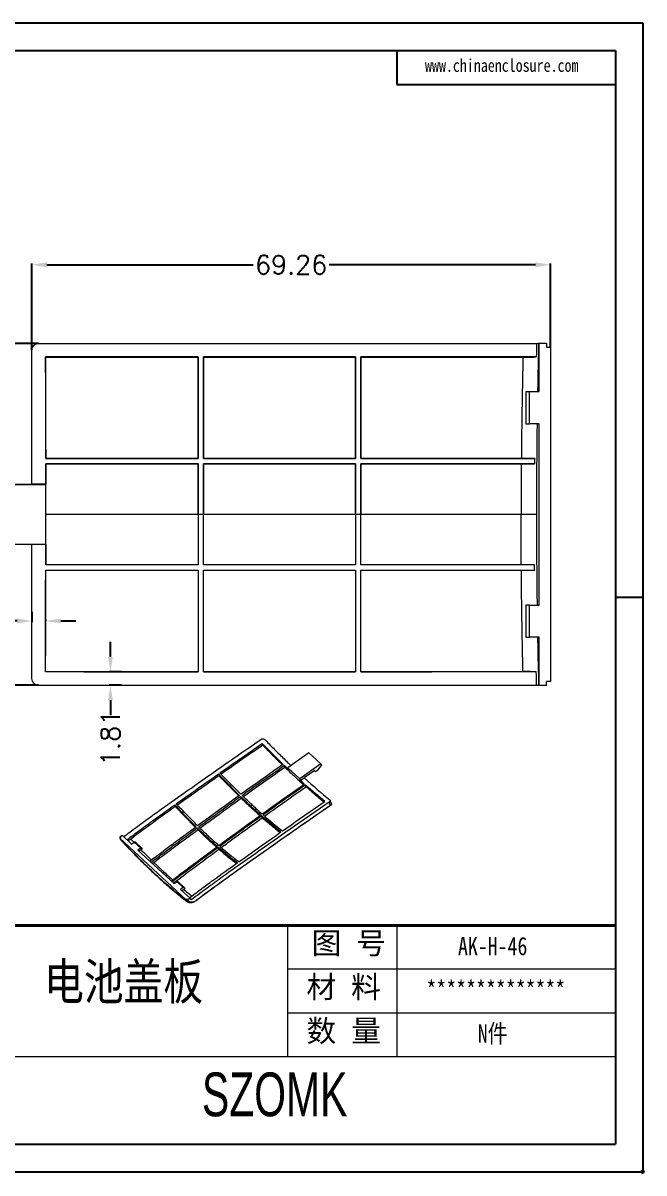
# Model space of a CAD drawing. Header units: inches. Extents: x 319 to 1827, y 1181 to 1488.
# Drawn here: x 1492.2 to 1575.2, y 1181.6 to 1335.1 of the extents above; entities that cross this region are included whole.
import ezdxf

# ---------------------------------------------------------------- set-up
doc = ezdxf.new("R2010")
doc.units = ezdxf.units.IN
doc.layers.add('文字', color=81, linetype='Continuous')
doc.layers.add('粗实线', color=7, linetype='Continuous', lineweight=30)
doc.layers.add('细实线', color=3, linetype='Continuous', lineweight=9)
doc.styles.get("Standard").update_dxf_attribs({"font": 'txt', "bigfont": 'gbcbig.shx'})
doc.styles.add('宋体', font='', dxfattribs={"width": 0.8, "height": 3.5})
doc.styles.add('长仿宋', font='', dxfattribs={"width": 0.7, "height": 4})
doc.styles.get('宋体').set_extended_font_data('SimSun')
doc.styles.get('长仿宋').set_extended_font_data('SimSun')
doc.dimstyles.new('2.5', dxfattribs={"dimtxt": 2.5, "dimasz": 2, "dimexe": 0.18, "dimexo": 0.0625, "dimgap": 0.09, "dimtad": 0, "dimzin": 0, "dimdsep": 46, "dimtxsty": 'Standard', "dimcen": 2, "dimclrd": 3, "dimclre": 3, "dimclrt": 256, "dimadec": 0, "dimazin": 0, "dimtfac": 1, "dimtofl": 0, "dimtmove": 0, "dimatfit": 3, "dimfxl": 1, "dimtolj": 1, "dimtzin": 0, "dimarcsym": 0})

# ---------------------------------------------------------------- blocks, each defined once
blk = doc.blocks.new('*D145')
at = {"color": 3, "lineweight": -2}
for p, q in [((1493.39, 1291.49), (1493.39, 1303.01)), ((1562.65, 1291.89), (1562.65, 1303.01)), ((1495.39, 1302.83), (1522.93, 1302.83)), ((1560.65, 1302.83), (1533.11, 1302.83))]:
    blk.add_line(p, q, dxfattribs=at)
at = {"color": 3}
for points in [[(1495.39, 1303.16), (1495.39, 1302.5), (1493.39, 1302.83)], [(1560.65, 1303.16), (1560.65, 1302.5), (1562.65, 1302.83)]]:
    blk.add_solid(points, dxfattribs=at)
at = {"layer": 'Defpoints', "color": 0}
for p in [(1562.65, 1302.83), (1493.39, 1291.42), (1562.65, 1291.82)]:
    blk.add_point(p, dxfattribs=at)
at = {"insert": (1528.02, 1302.83), "char_height": 2.5, "attachment_point": 5}
blk.add_mtext('\\A1;69.26', dxfattribs=at)
blk = doc.blocks.new('*D146')
at = {"color": 3, "lineweight": -2}
for p, q in [((1494.25, 1292.34), (1479.91, 1292.34)), ((1480.09, 1290.34), (1480.09, 1274.61)), ((1480.09, 1248.71), (1480.09, 1264.43)), ((1494.25, 1246.71), (1479.91, 1246.71))]:
    blk.add_line(p, q, dxfattribs=at)
at = {"color": 3}
for points in [[(1479.76, 1290.34), (1480.42, 1290.34), (1480.09, 1292.34)], [(1479.76, 1248.71), (1480.42, 1248.71), (1480.09, 1246.71)]]:
    blk.add_solid(points, dxfattribs=at)
at = {"layer": 'Defpoints', "color": 0}
for p in [(1494.31, 1292.34), (1480.09, 1246.71), (1494.31, 1246.71)]:
    blk.add_point(p, dxfattribs=at)
at = {"insert": (1480.09, 1269.52), "char_height": 2.5, "attachment_point": 5, "rotation": 90}
blk.add_mtext('\\A1;45.64', dxfattribs=at)
blk = doc.blocks.new('*D150')
at = {"color": 3, "lineweight": -2}
for p, q in [((1503.88, 1250.51), (1503.88, 1252.51)), ((1505.35, 1248.51), (1503.7, 1248.51)), ((1505.35, 1246.71), (1503.7, 1246.71)), ((1503.88, 1244.71), (1503.88, 1242.71))]:
    blk.add_line(p, q, dxfattribs=at)
at = {"color": 3}
for points in [[(1503.55, 1250.51), (1504.21, 1250.51), (1503.88, 1248.51)], [(1503.55, 1244.71), (1504.21, 1244.71), (1503.88, 1246.71)]]:
    blk.add_solid(points, dxfattribs=at)
at = {"layer": 'Defpoints', "color": 0}
for p in [(1505.41, 1248.51), (1503.88, 1246.71), (1505.41, 1246.71)]:
    blk.add_point(p, dxfattribs=at)
at = {"insert": (1503.88, 1239.7), "char_height": 2.5, "attachment_point": 5, "rotation": 90}
blk.add_mtext('\\A1;1.81', dxfattribs=at)
blk = doc.blocks.new('*D151')
at = {"color": 3, "lineweight": -2}
for p, q in [((1491.4, 1255.3), (1489.4, 1255.3)), ((1493.4, 1256.5), (1493.4, 1255.12)), ((1495.24, 1255.36), (1495.24, 1255.48)), ((1497.24, 1255.3), (1499.24, 1255.3))]:
    blk.add_line(p, q, dxfattribs=at)
at = {"color": 3}
for points in [[(1491.4, 1255.63), (1491.4, 1254.96), (1493.4, 1255.3)], [(1497.24, 1255.63), (1497.24, 1254.96), (1495.24, 1255.3)]]:
    blk.add_solid(points, dxfattribs=at)
at = {"layer": 'Defpoints', "color": 0}
for p in [(1493.4, 1256.57), (1493.4, 1255.3), (1495.24, 1255.3)]:
    blk.add_point(p, dxfattribs=at)
at = {"insert": (1485.97, 1255.3), "char_height": 2.5, "attachment_point": 5}
blk.add_mtext('\\A1;1.84', dxfattribs=at)

msp = doc.modelspace()

# ---------------------------------------------------------------- linework, layer by layer
for p, q in [((1358.201, 1335.091), (1574.983, 1335.091)), ((1574.983, 1335.091), (1574.983, 1181.81)), ((1365.5, 1331.441), (1571.334, 1331.441)), ((1542.137, 1331.441), (1542.137, 1326.879)), ((1571.334, 1331.441), (1571.334, 1185.46)), ((1542.137, 1326.879), (1571.334, 1326.879)), ((1574.983, 1258.451), (1571.334, 1258.451)), ((1365.5, 1185.46), (1571.334, 1185.46)), ((1358.201, 1181.81), (1574.983, 1181.81))]:
    msp.add_line(p, q)
at = {"color": 7, "linetype": 'Continuous', "lineweight": 15}
for p, q in [((1561.122, 1292.351), (1561.144, 1292.353)), ((1561.144, 1285.924), (1561.144, 1292.353)), ((1561.144, 1292.353), (1562.148, 1292.353)), ((1562.148, 1292.353), (1562.148, 1291.824)), ((1562.148, 1291.824), (1562.65, 1291.824)), ((1562.65, 1291.824), (1562.65, 1247.224)), ((1495.205, 1290.533), (1495.223, 1290.515)), ((1515.596, 1290.519), (1515.614, 1290.537)), ((1516.331, 1290.519), (1516.314, 1290.537)), ((1536.614, 1290.537), (1536.596, 1290.519)), ((1537.331, 1290.519), (1537.314, 1290.537)), ((1559.35, 1285.924), (1559.35, 1281.624)), ((1559.35, 1285.924), (1559.85, 1285.924)), ((1559.85, 1281.624), (1559.85, 1285.924)), ((1559.85, 1285.924), (1561.144, 1285.924)), ((1559.35, 1281.624), (1559.85, 1281.624)), ((1561.144, 1281.624), (1559.85, 1281.624)), ((1561.144, 1257.424), (1561.144, 1281.624)), ((1495.246, 1276.992), (1495.229, 1276.974)), ((1515.596, 1276.992), (1515.614, 1276.974)), ((1516.331, 1276.992), (1516.314, 1276.974)), ((1536.596, 1276.992), (1536.614, 1276.974)), ((1537.331, 1276.992), (1537.314, 1276.974)), ((1495.247, 1276.257), (1495.229, 1276.274)), ((1515.596, 1276.257), (1515.614, 1276.274)), ((1516.331, 1276.257), (1516.314, 1276.274)), ((1536.596, 1276.257), (1536.614, 1276.274)), ((1537.331, 1276.257), (1537.314, 1276.274)), ((1485.114, 1273.524), (1495.214, 1273.524)), ((1488.264, 1273.544), (1493.398, 1273.544)), ((1495.214, 1273.524), (1495.231, 1273.542)), ((1495.214, 1273.524), (1495.214, 1265.524)), ((1515.596, 1269.524), (1515.614, 1269.524)), ((1516.314, 1269.524), (1516.331, 1269.524)), ((1536.596, 1269.524), (1536.614, 1269.524)), ((1537.314, 1269.524), (1537.331, 1269.524)), ((1485.114, 1265.524), (1495.214, 1265.524)), ((1493.398, 1265.505), (1488.264, 1265.505)), ((1495.214, 1265.524), (1495.231, 1265.507)), ((1495.229, 1262.774), (1495.247, 1262.792)), ((1495.246, 1262.057), (1495.229, 1262.074)), ((1515.614, 1262.774), (1515.596, 1262.792)), ((1515.614, 1262.074), (1515.596, 1262.057)), ((1516.314, 1262.774), (1516.331, 1262.792)), ((1516.314, 1262.074), (1516.331, 1262.057)), ((1536.614, 1262.774), (1536.596, 1262.792)), ((1536.614, 1262.074), (1536.596, 1262.057)), ((1537.314, 1262.774), (1537.331, 1262.792)), ((1537.314, 1262.074), (1537.331, 1262.057)), ((1559.35, 1257.424), (1559.35, 1253.124)), ((1559.85, 1257.424), (1559.35, 1257.424)), ((1559.85, 1253.124), (1559.85, 1257.424)), ((1559.85, 1257.424), (1561.144, 1257.424)), ((1559.35, 1253.124), (1559.85, 1253.124)), ((1561.144, 1253.124), (1559.85, 1253.124)), ((1561.144, 1246.696), (1561.144, 1253.124)), ((1495.205, 1248.516), (1495.223, 1248.534)), ((1515.596, 1248.53), (1515.614, 1248.512)), ((1516.314, 1248.512), (1516.331, 1248.53)), ((1536.596, 1248.53), (1536.614, 1248.512)), ((1537.314, 1248.512), (1537.331, 1248.53)), ((1561.144, 1246.696), (1561.122, 1246.698)), ((1562.148, 1246.695), (1561.144, 1246.696)), ((1562.65, 1247.224), (1562.148, 1247.224)), ((1562.148, 1246.695), (1562.148, 1247.224)), ((1524.169, 1238.953), (1524.247, 1238.719)), ((1530.386, 1237.689), (1527.587, 1235.713)), ((1531.977, 1236.215), (1530.386, 1237.689)), ((1527.107, 1236.013), (1527.184, 1235.781)), ((1527.587, 1235.713), (1527.658, 1235.486)), ((1529.178, 1234.24), (1527.587, 1235.713)), ((1531.977, 1236.215), (1529.178, 1234.24)), ((1531.194, 1235.349), (1529.771, 1234.345)), ((1531.194, 1235.349), (1531.26, 1235.167)), ((1531.537, 1235.363), (1531.26, 1235.167)), ((1531.537, 1235.363), (1532.063, 1235.993)), ((1531.977, 1236.215), (1532.063, 1235.993)), ((1518.299, 1234.881), (1518.378, 1234.645)), ((1529.178, 1234.24), (1529.256, 1234.007)), ((1531.12, 1235.297), (1531.26, 1235.167)), ((1530.006, 1233.174), (1529.929, 1233.406)), ((1512.481, 1230.769), (1512.56, 1230.533)), ((1521.264, 1231.887), (1521.342, 1231.656)), ((1533.269, 1230.663), (1533.114, 1231.115)), ((1533.398, 1230.902), (1533.243, 1231.365)), ((1522.622, 1230.602), (1522.695, 1230.374)), ((1524.163, 1229.05), (1524.086, 1229.282)), ((1533.327, 1230.7), (1530.821, 1228.98)), ((1515.479, 1227.683), (1515.556, 1227.451)), ((1505.115, 1226.304), (1505.254, 1226.402)), ((1513.987, 1218.091), (1505.115, 1226.304)), ((1505.115, 1226.304), (1505.17, 1226.195)), ((1505.149, 1226.5), (1505.427, 1226.696)), ((1505.149, 1226.5), (1505.254, 1226.402)), ((1505.184, 1226.43), (1505.149, 1226.5)), ((1505.184, 1226.43), (1505.219, 1226.377)), ((1505.427, 1226.696), (1506.706, 1225.512)), ((1516.84, 1226.388), (1516.913, 1226.16)), ((1506.706, 1225.512), (1507.065, 1225.765)), ((1507.065, 1225.765), (1507.92, 1224.973)), ((1508.078, 1224.99), (1507.223, 1225.781)), ((1507.92, 1224.973), (1507.561, 1224.72)), ((1507.561, 1224.72), (1512.375, 1220.264)), ((1508.137, 1224.847), (1507.733, 1224.562)), ((1508.137, 1224.847), (1508.098, 1224.959)), ((1518.376, 1224.848), (1518.299, 1225.079)), ((1512.375, 1220.264), (1512.734, 1220.517)), ((1512.734, 1220.517), (1513.589, 1219.725)), ((1513.747, 1219.741), (1512.892, 1220.533)), ((1513.589, 1219.725), (1513.231, 1219.472)), ((1513.231, 1219.472), (1514.51, 1218.288)), ((1513.402, 1219.313), (1513.806, 1219.599)), ((1513.767, 1219.711), (1513.806, 1219.599)), ((1514.126, 1218.189), (1513.987, 1218.091)), ((1513.987, 1218.091), (1514.042, 1217.982)), ((1514.231, 1218.092), (1514.126, 1218.189)), ((1514.176, 1218.089), (1514.126, 1218.189)), ((1514.176, 1218.089), (1514.265, 1218.023)), ((1514.51, 1218.288), (1514.231, 1218.092)), ((1514.231, 1218.092), (1514.265, 1218.023)), ((1514.313, 1217.924), (1514.403, 1217.857)), ((1514.534, 1218.238), (1514.51, 1218.288)), ((1514.692, 1218.09), (1514.575, 1218.177))]:
    msp.add_line(p, q, dxfattribs=at)
at = {"color": 8, "linetype": 'Continuous', "lineweight": 15}
for p, q in [((1505.228, 1226.383), (1505.184, 1226.43)), ((1506.597, 1226.187), (1507.028, 1225.739)), ((1512.498, 1220.473), (1512.576, 1220.406))]:
    msp.add_line(p, q, dxfattribs=at)
at = {"color": 7, "linetype": 'Continuous', "lineweight": 15, "flags": 128}
for points in [[(1560.836, 1269.524), (1560.766, 1269.524), (1560.625, 1269.524), (1560.419, 1269.524), (1560.155, 1269.524), (1559.843, 1269.524), (1559.495, 1269.524), (1559.123, 1269.524), (1558.74, 1269.524)], [(1507.92, 1224.973), (1507.948, 1224.99), (1507.976, 1225.002), (1508.004, 1225.009), (1508.03, 1225.01), (1508.053, 1225.005), (1508.072, 1224.994), (1508.087, 1224.979), (1508.098, 1224.959)], [(1513.767, 1219.711), (1513.757, 1219.731), (1513.742, 1219.746), (1513.722, 1219.757), (1513.699, 1219.761), (1513.673, 1219.761), (1513.645, 1219.754), (1513.617, 1219.742), (1513.589, 1219.725)]]:
    msp.add_lwpolyline(points, dxfattribs=at)
at = {"color": 8, "linetype": 'Continuous', "lineweight": 15, "flags": 128}
for points in [[(1510.858, 1221.668), (1510.94, 1221.709), (1511.047, 1221.78)], [(1509.92, 1221.457), (1509.979, 1221.364), (1510.024, 1221.315)]]:
    msp.add_lwpolyline(points, dxfattribs=at)
msp.add_circle((1574.983, 1181.81), 0.176)
at = {"color": 7, "linetype": 'Continuous', "lineweight": 15}
for centre in [(1507.154, 1225.669), (1512.824, 1220.421)]:
    msp.add_arc(centre, 0.131, 58.69787, 133.03472, dxfattribs=at)
for points, knots in [([(1493.396, 1291.424), (1493.396, 1291.545), (1493.419, 1291.663), (1493.511, 1291.885), (1493.578, 1291.986), (1493.831, 1292.241), (1494.069, 1292.342), (1494.314, 1292.342)], [0, 0, 0, 0, 0.25, 0.25, 0.5, 0.5, 1, 1, 1, 1]), ([(1494.314, 1292.342), (1499.854, 1292.342), (1505.396, 1292.342), (1516.481, 1292.342), (1522.023, 1292.342), (1533.108, 1292.342), (1538.651, 1292.342), (1549.735, 1292.343), (1555.275, 1292.343), (1560.813, 1292.343)], [0, 0, 0, 0, 0.25, 0.25, 0.5, 0.5, 0.75, 0.75, 1, 1, 1, 1]), ([(1560.813, 1292.343), (1560.901, 1292.344), (1560.97, 1292.345), (1561.073, 1292.348), (1561.108, 1292.349), (1561.122, 1292.351)], [0, 0, 0, 0, 0.5, 0.5, 1, 1, 1, 1]), ([(1536.614, 1290.537), (1533.23, 1290.537), (1529.847, 1290.537), (1523.08, 1290.537), (1519.697, 1290.537), (1516.314, 1290.537)], [0, 0, 0, 0, 0.5, 0.5, 1, 1, 1, 1]), ([(1516.331, 1290.519), (1519.709, 1290.519), (1523.086, 1290.519), (1529.841, 1290.519), (1533.218, 1290.519), (1536.596, 1290.519)], [0, 0, 0, 0, 0.5, 0.5, 1, 1, 1, 1]), ([(1536.596, 1290.519), (1536.596, 1288.29), (1536.596, 1286.045), (1536.596, 1281.531), (1536.596, 1279.266), (1536.596, 1276.992)], [0, 0, 0, 0, 0.5, 0.5, 1, 1, 1, 1]), ([(1536.614, 1276.974), (1536.614, 1279.255), (1536.614, 1281.528), (1536.614, 1286.054), (1536.614, 1288.303), (1536.614, 1290.537)], [0, 0, 0, 0, 0.5, 0.5, 1, 1, 1, 1]), ([(1537.314, 1290.537), (1537.314, 1288.303), (1537.314, 1286.053), (1537.314, 1281.527), (1537.314, 1279.255), (1537.314, 1276.974)], [0, 0, 0, 0, 0.5, 0.5, 1, 1, 1, 1]), ([(1537.331, 1276.992), (1537.331, 1279.266), (1537.331, 1281.534), (1537.331, 1286.047), (1537.331, 1288.29), (1537.331, 1290.519)], [0, 0, 0, 0, 0.5, 0.5, 1, 1, 1, 1]), ([(1558.992, 1290.509), (1558.985, 1290.208), (1558.971, 1289.607), (1558.951, 1288.704), (1558.931, 1287.801), (1558.913, 1286.897), (1558.895, 1285.994), (1558.879, 1285.091), (1558.863, 1284.188), (1558.849, 1283.286), (1558.835, 1282.385), (1558.822, 1281.484), (1558.81, 1280.583), (1558.799, 1279.684), (1558.79, 1278.786), (1558.78, 1277.889), (1558.775, 1277.291), (1558.772, 1276.992)], [0, 0, 0, 0, 0.0677849, 0.1354104, 0.2028764, 0.2701828, 0.3373296, 0.4043166, 0.4711437, 0.5378109, 0.6043182, 0.6706654, 0.7368525, 0.8028795, 0.8687464, 0.9344532, 1, 1, 1, 1]), ([(1558.992, 1290.51), (1559.17, 1290.51), (1559.345, 1290.51), (1559.688, 1290.512), (1559.855, 1290.513), (1560.163, 1290.516), (1560.308, 1290.518), (1560.562, 1290.522), (1560.674, 1290.524), (1560.768, 1290.527)], [0, 0, 0, 0, 0.25, 0.25, 0.5, 0.5, 0.75, 0.75, 1, 1, 1, 1]), ([(1516.314, 1276.974), (1519.697, 1276.974), (1523.081, 1276.974), (1529.847, 1276.974), (1533.231, 1276.974), (1536.614, 1276.974)], [0, 0, 0, 0, 0.5, 0.5, 1, 1, 1, 1]), ([(1536.596, 1276.992), (1533.219, 1276.992), (1529.842, 1276.992), (1523.087, 1276.992), (1519.709, 1276.992), (1516.331, 1276.992)], [0, 0, 0, 0, 0.5, 0.5, 1, 1, 1, 1]), ([(1560.552, 1276.974), (1560.456, 1276.977), (1560.344, 1276.979), (1560.085, 1276.984), (1559.939, 1276.986), (1559.629, 1276.989), (1559.461, 1276.99), (1559.121, 1276.992), (1558.948, 1276.992), (1558.772, 1276.992)], [0, 0, 0, 0, 0.25, 0.25, 0.5, 0.5, 0.75, 0.75, 1, 1, 1, 1]), ([(1495.229, 1276.274), (1495.23, 1275.819), (1495.23, 1274.909), (1495.231, 1273.998), (1495.231, 1273.542)], [0, 0, 0, 0, 0.50007561, 1, 1, 1, 1]), ([(1536.614, 1276.274), (1533.231, 1276.274), (1529.847, 1276.274), (1523.081, 1276.274), (1519.697, 1276.274), (1516.314, 1276.274)], [0, 0, 0, 0, 0.5, 0.5, 1, 1, 1, 1]), ([(1516.331, 1276.257), (1519.709, 1276.257), (1523.087, 1276.257), (1529.842, 1276.257), (1533.219, 1276.257), (1536.596, 1276.257)], [0, 0, 0, 0, 0.5, 0.5, 1, 1, 1, 1]), ([(1558.767, 1276.257), (1558.764, 1275.975), (1558.76, 1275.412), (1558.755, 1274.568), (1558.75, 1273.724), (1558.747, 1272.882), (1558.744, 1272.041), (1558.742, 1271.201), (1558.741, 1270.362), (1558.741, 1269.803), (1558.74, 1269.524)], [0, 0, 0, 0, 0.1257776, 0.2513324, 0.3766646, 0.5017746, 0.6266627, 0.7513293, 0.8757749, 1, 1, 1, 1]), ([(1558.766, 1276.257), (1558.943, 1276.257), (1559.116, 1276.257), (1559.458, 1276.259), (1559.625, 1276.26), (1559.934, 1276.263), (1560.081, 1276.265), (1560.338, 1276.269), (1560.451, 1276.272), (1560.547, 1276.274)], [0, 0, 0, 0, 0.25, 0.25, 0.5, 0.5, 0.75, 0.75, 1, 1, 1, 1]), ([(1495.231, 1273.542), (1494.924, 1273.542), (1494.313, 1273.542), (1493.702, 1273.543), (1493.397, 1273.543)], [0, 0, 0, 0, 0.5020728, 1, 1, 1, 1]), ([(1515.596, 1269.524), (1512.365, 1269.524), (1505.587, 1269.524), (1498.802, 1269.524), (1495.25, 1269.524)], [0.35404958, 0.35404958, 0.35404958, 0.35404958, 0.41077301, 0.47304736, 0.47304736, 0.47304736, 0.47304736]), ([(1536.596, 1269.524), (1532.278, 1269.524), (1525.522, 1269.524), (1518.768, 1269.524), (1516.331, 1269.524)], [0.23115437, 0.23115437, 0.23115437, 0.23115437, 0.30695771, 0.34974817, 0.34974817, 0.34974817, 0.34974817]), ([(1558.74, 1269.524), (1552.958, 1269.524), (1545.82, 1269.524), (1538.682, 1269.524), (1537.331, 1269.524)], [0.10156554, 0.10156554, 0.10156554, 0.10156554, 0.20314241, 0.2268545, 0.2268545, 0.2268545, 0.2268545]), ([(1558.767, 1262.792), (1558.764, 1263.074), (1558.76, 1263.637), (1558.755, 1264.481), (1558.75, 1265.324), (1558.747, 1266.167), (1558.744, 1267.008), (1558.742, 1267.848), (1558.741, 1268.687), (1558.741, 1269.245), (1558.74, 1269.524)], [0, 0, 0, 0, 0.1257776, 0.2513323, 0.3766646, 0.5017746, 0.6266627, 0.7513293, 0.8757749, 1, 1, 1, 1]), ([(1495.231, 1265.507), (1494.924, 1265.507), (1494.313, 1265.506), (1493.702, 1265.506), (1493.397, 1265.506)], [0, 0, 0, 0, 0.5020728, 1, 1, 1, 1]), ([(1495.231, 1265.507), (1495.231, 1265.051), (1495.23, 1264.14), (1495.23, 1263.23), (1495.229, 1262.774)], [0, 0, 0, 0, 0.49992439, 1, 1, 1, 1]), ([(1536.614, 1262.774), (1533.231, 1262.774), (1529.847, 1262.774), (1523.081, 1262.774), (1519.697, 1262.774), (1516.314, 1262.774)], [0, 0, 0, 0, 0.5, 0.5, 1, 1, 1, 1]), ([(1516.314, 1262.074), (1519.697, 1262.074), (1523.081, 1262.074), (1529.847, 1262.074), (1533.231, 1262.074), (1536.614, 1262.074)], [0, 0, 0, 0, 0.5, 0.5, 1, 1, 1, 1]), ([(1536.596, 1262.792), (1533.219, 1262.792), (1529.842, 1262.792), (1523.087, 1262.792), (1519.709, 1262.792), (1516.331, 1262.792)], [0, 0, 0, 0, 0.5, 0.5, 1, 1, 1, 1]), ([(1516.331, 1262.057), (1519.709, 1262.057), (1523.087, 1262.057), (1529.842, 1262.057), (1533.219, 1262.057), (1536.596, 1262.057)], [0, 0, 0, 0, 0.5, 0.5, 1, 1, 1, 1]), ([(1536.596, 1262.057), (1536.596, 1259.783), (1536.596, 1257.516), (1536.596, 1253.002), (1536.596, 1250.759), (1536.596, 1248.53)], [0, 0, 0, 0, 0.5, 0.5, 1, 1, 1, 1]), ([(1536.614, 1262.074), (1536.614, 1259.794), (1536.614, 1257.52), (1536.614, 1252.995), (1536.614, 1250.746), (1536.614, 1248.512)], [0, 0, 0, 0, 0.5, 0.5, 1, 1, 1, 1]), ([(1537.314, 1248.512), (1537.314, 1250.746), (1537.314, 1252.996), (1537.314, 1257.522), (1537.314, 1259.794), (1537.314, 1262.074)], [0, 0, 0, 0, 0.5, 0.5, 1, 1, 1, 1]), ([(1537.331, 1248.53), (1537.331, 1250.759), (1537.331, 1253.003), (1537.331, 1257.517), (1537.331, 1259.783), (1537.331, 1262.057)], [0, 0, 0, 0, 0.5, 0.5, 1, 1, 1, 1]), ([(1560.547, 1262.774), (1560.451, 1262.777), (1560.338, 1262.78), (1560.079, 1262.784), (1559.933, 1262.786), (1559.624, 1262.789), (1559.456, 1262.79), (1559.116, 1262.792), (1558.943, 1262.792), (1558.766, 1262.792)], [0, 0, 0, 0, 0.25, 0.25, 0.5, 0.5, 0.75, 0.75, 1, 1, 1, 1]), ([(1558.772, 1262.057), (1558.948, 1262.057), (1559.122, 1262.057), (1559.463, 1262.059), (1559.63, 1262.06), (1559.94, 1262.063), (1560.086, 1262.065), (1560.344, 1262.069), (1560.456, 1262.072), (1560.552, 1262.074)], [0, 0, 0, 0, 0.25, 0.25, 0.5, 0.5, 0.75, 0.75, 1, 1, 1, 1]), ([(1558.992, 1248.54), (1558.985, 1248.841), (1558.971, 1249.441), (1558.951, 1250.345), (1558.931, 1251.248), (1558.913, 1252.151), (1558.895, 1253.055), (1558.879, 1253.958), (1558.863, 1254.86), (1558.849, 1255.763), (1558.835, 1256.664), (1558.822, 1257.565), (1558.81, 1258.465), (1558.799, 1259.365), (1558.79, 1260.263), (1558.78, 1261.16), (1558.775, 1261.758), (1558.772, 1262.057)], [0, 0, 0, 0, 0.0677849, 0.1354104, 0.2028764, 0.2701828, 0.3373296, 0.4043166, 0.4711437, 0.5378109, 0.6043182, 0.6706654, 0.7368525, 0.8028795, 0.8687464, 0.9344532, 1, 1, 1, 1]), ([(1494.314, 1246.707), (1494.191, 1246.707), (1494.072, 1246.731), (1493.849, 1246.824), (1493.747, 1246.892), (1493.494, 1247.147), (1493.396, 1247.383), (1493.396, 1247.625)], [0, 0, 0, 0, 0.25, 0.25, 0.5, 0.5, 1, 1, 1, 1]), ([(1536.614, 1248.512), (1533.23, 1248.512), (1529.847, 1248.512), (1523.08, 1248.512), (1519.697, 1248.512), (1516.314, 1248.512)], [0, 0, 0, 0, 0.5, 0.5, 1, 1, 1, 1]), ([(1516.331, 1248.53), (1519.709, 1248.53), (1523.086, 1248.53), (1529.841, 1248.53), (1533.218, 1248.53), (1536.596, 1248.53)], [0, 0, 0, 0, 0.5, 0.5, 1, 1, 1, 1]), ([(1560.768, 1248.522), (1560.674, 1248.524), (1560.564, 1248.527), (1560.308, 1248.531), (1560.164, 1248.533), (1559.855, 1248.536), (1559.687, 1248.537), (1559.345, 1248.538), (1559.17, 1248.539), (1558.992, 1248.539)], [0, 0, 0, 0, 0.25, 0.25, 0.5, 0.5, 0.75, 0.75, 1, 1, 1, 1]), ([(1560.813, 1246.706), (1555.275, 1246.706), (1549.735, 1246.706), (1538.652, 1246.706), (1533.109, 1246.706), (1522.023, 1246.707), (1516.481, 1246.707), (1505.396, 1246.707), (1499.854, 1246.707), (1494.314, 1246.707)], [0, 0, 0, 0, 0.25, 0.25, 0.5, 0.5, 0.75, 0.75, 1, 1, 1, 1]), ([(1561.122, 1246.698), (1561.108, 1246.699), (1561.074, 1246.701), (1560.971, 1246.704), (1560.9, 1246.705), (1560.813, 1246.706)], [0, 0, 0, 0, 0.5, 0.5, 1, 1, 1, 1]), ([(1505.632, 1226.507), (1506.189, 1226.923), (1507.311, 1227.761), (1509.007, 1228.995), (1510.713, 1230.221), (1512.819, 1231.713), (1515.322, 1233.47), (1518.221, 1235.503), (1521.123, 1237.528), (1523.065, 1238.855), (1524.036, 1239.518)], [0, 0, 0, 0, 0.0919943, 0.1849864, 0.2780171, 0.3710551, 0.5282809, 0.6855084, 0.8427476, 1, 1, 1, 1]), ([(1524.247, 1238.719), (1523.3, 1238.071), (1521.434, 1236.791), (1519.576, 1235.487), (1518.66, 1234.844)], [0, 0, 0, 0, 0.5070049, 1, 1, 1, 1]), ([(1524.036, 1239.518), (1524.07, 1239.541), (1524.109, 1239.559), (1524.19, 1239.581), (1524.233, 1239.585), (1524.358, 1239.577), (1524.435, 1239.544), (1524.486, 1239.491)], [0, 0, 0, 0, 0.25, 0.25, 0.5, 0.5, 1, 1, 1, 1]), ([(1524.247, 1238.719), (1524.636, 1238.319), (1525.299, 1237.637), (1526.173, 1236.764), (1526.657, 1236.294), (1526.871, 1236.085)], [0, 0, 0, 0, 0.4411005, 0.7519245, 1, 1, 1, 1]), ([(1524.487, 1239.492), (1524.875, 1239.092), (1525.478, 1238.472), (1526.285, 1237.664), (1526.917, 1237.041), (1527.488, 1236.486), (1527.846, 1236.145), (1527.996, 1236.002)], [0, 0, 0, 0, 0.3276302, 0.5079933, 0.6884374, 0.8691261, 1, 1, 1, 1]), ([(1521.629, 1231.862), (1522.105, 1232.203), (1523.084, 1232.906), (1524.933, 1234.219), (1526.312, 1235.176), (1527.184, 1235.781)], [0, 0, 0, 0, 0.2576898, 0.5306622, 1, 1, 1, 1]), ([(1527.658, 1235.486), (1527.566, 1235.573), (1527.383, 1235.747), (1527.199, 1235.924), (1527.107, 1236.013)], [0, 0, 0, 0, 0.49992439, 1, 1, 1, 1]), ([(1512.675, 1230.907), (1513.611, 1231.573), (1514.548, 1232.236), (1516.423, 1233.559), (1517.361, 1234.221), (1518.299, 1234.881)], [0, 0, 0, 0, 0.5, 0.5, 1, 1, 1, 1]), ([(1518.378, 1234.645), (1517.441, 1233.986), (1515.594, 1232.685), (1513.749, 1231.377), (1512.839, 1230.732)], [0, 0, 0, 0, 0.5068444, 1, 1, 1, 1]), ([(1518.378, 1234.645), (1518.614, 1234.398), (1519.088, 1233.903), (1519.794, 1233.184), (1520.442, 1232.534), (1520.852, 1232.133), (1521.03, 1231.959)], [0, 0, 0, 0, 0.2649289, 0.5300561, 0.7957838, 1, 1, 1, 1]), ([(1528.535, 1234.505), (1528.757, 1234.3), (1529.145, 1233.943), (1529.528, 1233.601), (1529.69, 1233.456)], [0, 0, 0, 0, 0.5746551, 1, 1, 1, 1]), ([(1529.256, 1234.007), (1529.342, 1234.066), (1529.512, 1234.183), (1529.682, 1234.3), (1529.767, 1234.358)], [0, 0, 0, 0, 0.5020728, 1, 1, 1, 1]), ([(1529.792, 1233.527), (1529.703, 1233.606), (1529.525, 1233.764), (1529.346, 1233.926), (1529.256, 1234.007)], [0, 0, 0, 0, 0.50007561, 1, 1, 1, 1]), ([(1524.46, 1229.264), (1524.933, 1229.603), (1525.91, 1230.303), (1527.756, 1231.613), (1529.135, 1232.57), (1530.006, 1233.174)], [0, 0, 0, 0, 0.2565541, 0.5301562, 1, 1, 1, 1]), ([(1530.006, 1233.174), (1530.37, 1232.856), (1530.992, 1232.313), (1531.792, 1231.642), (1532.227, 1231.29), (1532.414, 1231.139)], [0, 0, 0, 0, 0.4472799, 0.7624575, 1, 1, 1, 1]), ([(1506.077, 1226.095), (1506.594, 1226.483), (1507.647, 1227.272), (1509.779, 1228.836), (1511.4, 1229.996), (1512.481, 1230.769)], [0, 0, 0, 0, 0.2439925, 0.4959343, 1, 1, 1, 1]), ([(1512.481, 1230.769), (1512.964, 1230.247), (1513.444, 1229.74), (1514.396, 1228.757), (1514.868, 1228.282), (1515.335, 1227.823)], [0, 0, 0, 0, 0.5, 0.5, 1, 1, 1, 1]), ([(1515.528, 1227.964), (1515.061, 1228.423), (1514.589, 1228.898), (1513.637, 1229.88), (1513.157, 1230.386), (1512.675, 1230.907)], [0, 0, 0, 0, 0.5, 0.5, 1, 1, 1, 1]), ([(1533.114, 1231.115), (1531.567, 1230.064), (1530.025, 1228.998), (1526.945, 1226.853), (1525.408, 1225.773), (1522.332, 1223.615), (1520.795, 1222.534), (1517.733, 1220.34), (1516.207, 1219.228), (1514.692, 1218.09)], [0, 0, 0, 0, 0.25, 0.25, 0.5, 0.5, 0.75, 0.75, 1, 1, 1, 1]), ([(1521.122, 1232.025), (1520.188, 1231.354), (1519.255, 1230.678), (1517.39, 1229.325), (1516.458, 1228.646), (1515.528, 1227.964)], [0, 0, 0, 0, 0.5, 0.5, 1, 1, 1, 1]), ([(1515.671, 1227.824), (1516.602, 1228.506), (1517.533, 1229.185), (1519.397, 1230.54), (1520.33, 1231.215), (1521.264, 1231.887)], [0, 0, 0, 0, 0.5, 0.5, 1, 1, 1, 1]), ([(1515.841, 1227.66), (1516.306, 1228.001), (1517.264, 1228.702), (1519.097, 1230.035), (1520.466, 1231.024), (1521.342, 1231.656)], [0, 0, 0, 0, 0.2540764, 0.523275, 1, 1, 1, 1]), ([(1533.199, 1231.425), (1533.221, 1231.407), (1533.237, 1231.385), (1533.253, 1231.335), (1533.253, 1231.307), (1533.23, 1231.221), (1533.182, 1231.161), (1533.114, 1231.115)], [0, 0, 0, 0, 0.25, 0.25, 0.5, 0.5, 1, 1, 1, 1]), ([(1533.395, 1230.905), (1533.4, 1230.885), (1533.409, 1230.843), (1533.38, 1230.771), (1533.33, 1230.708), (1533.286, 1230.675), (1533.269, 1230.663)], [0, 0, 0, 0, 0.2536642, 0.5413396, 0.8265268, 1, 1, 1, 1]), ([(1512.56, 1230.533), (1512.806, 1230.269), (1513.299, 1229.741), (1514.019, 1228.991), (1514.669, 1228.328), (1515.071, 1227.93), (1515.246, 1227.757)], [0, 0, 0, 0, 0.2718327, 0.543665, 0.8018115, 1, 1, 1, 1]), ([(1533.269, 1230.663), (1531.764, 1229.641), (1530.265, 1228.604), (1527.27, 1226.517), (1525.775, 1225.466), (1522.784, 1223.365), (1521.29, 1222.313), (1518.31, 1220.181), (1516.826, 1219.102), (1515.35, 1217.999)], [0, 0, 0, 0, 0.25, 0.25, 0.5, 0.5, 0.75, 0.75, 1, 1, 1, 1]), ([(1518.357, 1225.338), (1519.287, 1226.02), (1520.218, 1226.699), (1522.083, 1228.054), (1523.016, 1228.729), (1523.95, 1229.401)], [0, 0, 0, 0, 0.5, 0.5, 1, 1, 1, 1]), ([(1524.086, 1229.282), (1523.152, 1228.61), (1522.219, 1227.935), (1520.354, 1226.581), (1519.422, 1225.902), (1518.492, 1225.221)], [0, 0, 0, 0, 0.5, 0.5, 1, 1, 1, 1]), ([(1522.695, 1230.374), (1522.81, 1230.268), (1523.041, 1230.056), (1523.426, 1229.705), (1523.694, 1229.466), (1523.849, 1229.329)], [0, 0, 0, 0, 0.2966553, 0.5933105, 1, 1, 1, 1]), ([(1515.335, 1227.823), (1514.77, 1227.408), (1513.638, 1226.576), (1511.581, 1225.051), (1510.095, 1223.928), (1509.171, 1223.231)], [0, 0, 0, 0, 0.27446098, 0.54892237, 1, 1, 1, 1]), ([(1509.32, 1223.093), (1509.812, 1223.466), (1510.866, 1224.264), (1512.918, 1225.798), (1514.481, 1226.948), (1515.479, 1227.683)], [0, 0, 0, 0, 0.2407642, 0.5154558, 1, 1, 1, 1]), ([(1530.458, 1228.731), (1529.53, 1228.085), (1526.719, 1226.129), (1523.162, 1223.626), (1519.787, 1221.226), (1517.542, 1219.607), (1516.055, 1218.503), (1515.312, 1217.952)], [0, 0, 0, 0, 0.1830339, 0.5542778, 0.7028384, 0.8513968, 1, 1, 1, 1]), ([(1518.673, 1225.066), (1519.133, 1225.402), (1520.085, 1226.098), (1521.915, 1227.428), (1523.285, 1228.417), (1524.163, 1229.05)], [0, 0, 0, 0, 0.2518374, 0.5210033, 1, 1, 1, 1]), ([(1524.163, 1229.05), (1524.382, 1228.86), (1524.819, 1228.478), (1525.465, 1227.934), (1526.041, 1227.46), (1526.397, 1227.178), (1526.544, 1227.061)], [0, 0, 0, 0, 0.2694748, 0.5391538, 0.8094457, 1, 1, 1, 1]), ([(1509.92, 1221.457), (1509.172, 1222.15), (1508.397, 1222.896), (1506.808, 1224.48), (1505.995, 1225.318), (1505.17, 1226.195)], [0, 0, 0, 0, 0.5, 0.5, 1, 1, 1, 1]), ([(1505.17, 1226.195), (1505.193, 1226.153), (1505.229, 1226.088), (1505.285, 1226.043), (1505.305, 1226.027)], [0, 0, 0, 0, 0.6392754, 1, 1, 1, 1]), ([(1506.145, 1226.032), (1506.161, 1226.03), (1506.206, 1226.026), (1506.288, 1226.037), (1506.389, 1226.067), (1506.494, 1226.115), (1506.562, 1226.162), (1506.597, 1226.186)], [0, 0, 0, 0, 0.1189725, 0.3295641, 0.5465862, 0.7692309, 1, 1, 1, 1]), ([(1516.913, 1226.16), (1517.028, 1226.054), (1517.258, 1225.842), (1517.643, 1225.493), (1517.91, 1225.258), (1518.064, 1225.123)], [0, 0, 0, 0, 0.2967252, 0.5934503, 1, 1, 1, 1]), ([(1521.034, 1223.168), (1521.971, 1223.834), (1522.908, 1224.497), (1524.783, 1225.82), (1525.721, 1226.482), (1526.659, 1227.142)], [0, 0, 0, 0, 0.5, 0.5, 1, 1, 1, 1]), ([(1505.302, 1226.024), (1505.534, 1225.779), (1506.035, 1225.249), (1506.801, 1224.459), (1507.607, 1223.643), (1508.421, 1222.838), (1509.233, 1222.053), (1509.761, 1221.561), (1510.024, 1221.316)], [0, 0, 0, 0, 0.1409872, 0.3043633, 0.472582, 0.645622, 0.8234585, 1, 1, 1, 1]), ([(1512.005, 1220.607), (1512.497, 1220.98), (1513.552, 1221.778), (1515.603, 1223.312), (1517.167, 1224.462), (1518.164, 1225.197)], [0, 0, 0, 0, 0.2407642, 0.5154558, 1, 1, 1, 1]), ([(1518.299, 1225.079), (1517.734, 1224.664), (1516.602, 1223.832), (1514.545, 1222.307), (1513.058, 1221.185), (1512.135, 1220.487)], [0, 0, 0, 0, 0.274461, 0.5489224, 1, 1, 1, 1]), ([(1520.841, 1223.031), (1520.435, 1223.331), (1520.02, 1223.653), (1519.172, 1224.337), (1518.739, 1224.698), (1518.299, 1225.079)], [0, 0, 0, 0, 0.5, 0.5, 1, 1, 1, 1]), ([(1518.376, 1224.848), (1518.6, 1224.656), (1519.048, 1224.272), (1519.693, 1223.744), (1520.252, 1223.3), (1520.586, 1223.048), (1520.722, 1222.945)], [0, 0, 0, 0, 0.277881, 0.5557619, 0.8196521, 1, 1, 1, 1]), ([(1518.492, 1225.221), (1518.932, 1224.839), (1519.365, 1224.477), (1520.213, 1223.792), (1520.628, 1223.47), (1521.034, 1223.168)], [0, 0, 0, 0, 0.5, 0.5, 1, 1, 1, 1]), ([(1509.469, 1222.955), (1509.469, 1222.955), (1509.503, 1222.963), (1509.576, 1223.005), (1509.645, 1223.051), (1509.68, 1223.075)], [0, 0, 0, 0, 0.0009543, 0.4917567, 1, 1, 1, 1]), ([(1509.679, 1223.076), (1509.738, 1223.019), (1509.854, 1222.907), (1510.028, 1222.74), (1510.201, 1222.575), (1510.372, 1222.412), (1510.543, 1222.251), (1510.712, 1222.092), (1510.88, 1221.935), (1510.991, 1221.832), (1511.047, 1221.78)], [0, 0, 0, 0, 0.1257776, 0.2513323, 0.3766646, 0.5017746, 0.6266627, 0.7513293, 0.8757749, 1, 1, 1, 1]), ([(1514.432, 1218.36), (1514.951, 1218.747), (1516.004, 1219.535), (1518.138, 1221.098), (1519.76, 1222.257), (1520.841, 1223.031)], [0, 0, 0, 0, 0.2439925, 0.4959343, 1, 1, 1, 1]), ([(1514.042, 1217.982), (1513.425, 1218.44), (1512.769, 1218.962), (1511.391, 1220.124), (1510.669, 1220.764), (1509.92, 1221.457)], [0, 0, 0, 0, 0.5, 0.5, 1, 1, 1, 1]), ([(1510.023, 1221.315), (1510.251, 1221.106), (1510.695, 1220.698), (1511.328, 1220.134), (1511.919, 1219.621), (1512.468, 1219.158), (1512.976, 1218.741), (1513.444, 1218.368), (1513.849, 1218.052), (1514.095, 1217.868), (1514.201, 1217.789)], [0, 0, 0, 0, 0.1514101, 0.2959843, 0.4337131, 0.5645871, 0.6885977, 0.8057369, 0.915997, 1, 1, 1, 1]), ([(1512.281, 1220.351), (1512.283, 1220.352), (1512.319, 1220.36), (1512.394, 1220.402), (1512.463, 1220.449), (1512.498, 1220.473)], [0, 0, 0, 0, 0.027093, 0.5050788, 1, 1, 1, 1]), ([(1515.312, 1217.952), (1515.249, 1217.905), (1515.186, 1217.864), (1515.057, 1217.793), (1514.991, 1217.763), (1514.861, 1217.715), (1514.797, 1217.698), (1514.671, 1217.676), (1514.61, 1217.671), (1514.494, 1217.675), (1514.439, 1217.683), (1514.335, 1217.713), (1514.287, 1217.733), (1514.158, 1217.812), (1514.088, 1217.888), (1514.042, 1217.982)], [0, 0, 0, 0, 0.125, 0.125, 0.25, 0.25, 0.375, 0.375, 0.5, 0.5, 0.625, 0.625, 0.75, 0.75, 1, 1, 1, 1]), ([(1514.315, 1217.926), (1514.306, 1217.931), (1514.245, 1217.969), (1514.208, 1218.034), (1514.176, 1218.089)], [0, 0, 0, 0, 0.1382557, 1, 1, 1, 1]), ([(1515.35, 1217.999), (1515.296, 1217.959), (1515.242, 1217.924), (1515.13, 1217.862), (1515.074, 1217.836), (1514.907, 1217.776), (1514.798, 1217.757), (1514.649, 1217.762), (1514.602, 1217.769), (1514.514, 1217.794), (1514.474, 1217.811), (1514.4, 1217.856), (1514.367, 1217.884), (1514.309, 1217.947), (1514.285, 1217.983), (1514.265, 1218.023)], [0, 0, 0, 0, 0.125, 0.125, 0.25, 0.25, 0.5, 0.5, 0.625, 0.625, 0.75, 0.75, 0.875, 0.875, 1, 1, 1, 1]), ([(1514.692, 1218.09), (1514.657, 1218.104), (1514.626, 1218.124), (1514.573, 1218.174), (1514.551, 1218.204), (1514.534, 1218.238)], [0, 0, 0, 0, 0.5, 0.5, 1, 1, 1, 1])]:
    msp.add_open_spline(points, degree=3, knots=knots, dxfattribs=at)
for points in [[(1560.813, 1292.343), (1560.797, 1291.739), (1560.782, 1291.134), (1560.768, 1290.527)], [(1493.397, 1273.543), (1493.397, 1279.529), (1493.395, 1285.503), (1493.393, 1291.424)], [(1515.614, 1290.537), (1508.81, 1290.537), (1502.007, 1290.536), (1495.205, 1290.533)], [(1495.205, 1290.533), (1495.217, 1286.037), (1495.225, 1281.513), (1495.229, 1276.974)], [(1495.223, 1290.515), (1502.013, 1290.518), (1508.804, 1290.519), (1515.596, 1290.519)], [(1495.246, 1276.992), (1495.242, 1281.518), (1495.234, 1286.03), (1495.223, 1290.515)], [(1515.596, 1290.519), (1515.596, 1286.042), (1515.596, 1281.526), (1515.596, 1276.992)], [(1515.614, 1276.974), (1515.614, 1281.521), (1515.614, 1286.049), (1515.614, 1290.537)], [(1516.314, 1290.537), (1516.314, 1286.049), (1516.314, 1281.521), (1516.314, 1276.974)], [(1516.331, 1276.992), (1516.331, 1281.526), (1516.331, 1286.042), (1516.331, 1290.519)], [(1560.768, 1290.527), (1552.954, 1290.533), (1545.135, 1290.536), (1537.314, 1290.537)], [(1537.331, 1290.519), (1544.554, 1290.518), (1551.775, 1290.516), (1558.992, 1290.51)], [(1495.229, 1276.974), (1502.023, 1276.974), (1508.819, 1276.974), (1515.614, 1276.974)], [(1515.596, 1276.992), (1508.813, 1276.992), (1502.029, 1276.992), (1495.246, 1276.992)], [(1537.314, 1276.974), (1545.063, 1276.974), (1552.811, 1276.974), (1560.552, 1276.974)], [(1558.772, 1276.992), (1551.629, 1276.992), (1544.481, 1276.992), (1537.331, 1276.992)], [(1560.552, 1276.974), (1560.55, 1276.741), (1560.548, 1276.508), (1560.547, 1276.274)], [(1515.614, 1276.274), (1508.819, 1276.274), (1502.024, 1276.274), (1495.229, 1276.274)], [(1495.25, 1269.524), (1495.25, 1271.77), (1495.249, 1274.014), (1495.247, 1276.257)], [(1495.247, 1276.257), (1502.029, 1276.257), (1508.813, 1276.257), (1515.596, 1276.257)], [(1515.596, 1276.257), (1515.596, 1274.015), (1515.596, 1271.77), (1515.596, 1269.524)], [(1515.614, 1269.524), (1515.614, 1271.776), (1515.614, 1274.027), (1515.614, 1276.274)], [(1516.314, 1276.274), (1516.314, 1274.027), (1516.314, 1271.776), (1516.314, 1269.524)], [(1516.331, 1269.524), (1516.331, 1271.77), (1516.331, 1274.015), (1516.331, 1276.257)], [(1536.596, 1276.257), (1536.596, 1274.016), (1536.596, 1271.77), (1536.596, 1269.524)], [(1536.614, 1269.524), (1536.614, 1271.776), (1536.614, 1274.028), (1536.614, 1276.274)], [(1560.547, 1276.274), (1552.807, 1276.274), (1545.061, 1276.274), (1537.314, 1276.274)], [(1537.314, 1276.274), (1537.314, 1274.028), (1537.314, 1271.776), (1537.314, 1269.524)], [(1537.331, 1269.524), (1537.331, 1271.77), (1537.331, 1274.016), (1537.331, 1276.257)], [(1537.331, 1276.257), (1544.479, 1276.257), (1551.625, 1276.257), (1558.767, 1276.257)], [(1495.247, 1262.792), (1495.249, 1265.035), (1495.25, 1267.279), (1495.25, 1269.524)], [(1515.596, 1269.524), (1515.596, 1267.279), (1515.596, 1265.034), (1515.596, 1262.792)], [(1516.314, 1269.524), (1516.08, 1269.524), (1515.847, 1269.524), (1515.614, 1269.524)], [(1515.614, 1269.524), (1515.614, 1267.273), (1515.614, 1265.022), (1515.614, 1262.774)], [(1516.314, 1262.774), (1516.314, 1265.022), (1516.314, 1267.273), (1516.314, 1269.524)], [(1516.331, 1262.792), (1516.331, 1265.034), (1516.331, 1267.279), (1516.331, 1269.524)], [(1536.596, 1269.524), (1536.596, 1267.278), (1536.596, 1265.033), (1536.596, 1262.792)], [(1537.314, 1269.524), (1537.08, 1269.524), (1536.847, 1269.524), (1536.614, 1269.524)], [(1536.614, 1269.524), (1536.614, 1267.273), (1536.614, 1265.021), (1536.614, 1262.774)], [(1537.314, 1262.774), (1537.314, 1265.021), (1537.314, 1267.272), (1537.314, 1269.524)], [(1537.331, 1262.792), (1537.331, 1265.033), (1537.331, 1267.278), (1537.331, 1269.524)], [(1493.393, 1247.625), (1493.395, 1253.545), (1493.397, 1259.519), (1493.397, 1265.506)], [(1495.205, 1248.516), (1495.217, 1253.012), (1495.225, 1257.536), (1495.229, 1262.074)], [(1495.223, 1248.534), (1495.234, 1253.018), (1495.242, 1257.531), (1495.246, 1262.057)], [(1515.614, 1262.774), (1508.819, 1262.774), (1502.024, 1262.774), (1495.229, 1262.774)], [(1495.229, 1262.074), (1502.023, 1262.074), (1508.819, 1262.074), (1515.614, 1262.074)], [(1495.246, 1262.057), (1502.029, 1262.057), (1508.813, 1262.057), (1515.596, 1262.057)], [(1515.596, 1262.792), (1508.813, 1262.792), (1502.029, 1262.792), (1495.247, 1262.792)], [(1515.596, 1262.057), (1515.596, 1257.523), (1515.596, 1253.007), (1515.596, 1248.53)], [(1515.614, 1262.074), (1515.614, 1257.528), (1515.614, 1253), (1515.614, 1248.512)], [(1516.314, 1248.512), (1516.314, 1253), (1516.314, 1257.527), (1516.314, 1262.074)], [(1516.331, 1248.53), (1516.331, 1253.007), (1516.331, 1257.522), (1516.331, 1262.057)], [(1560.547, 1262.774), (1552.807, 1262.774), (1545.061, 1262.774), (1537.314, 1262.774)], [(1537.314, 1262.074), (1545.063, 1262.074), (1552.811, 1262.074), (1560.552, 1262.074)], [(1558.767, 1262.792), (1551.625, 1262.792), (1544.479, 1262.792), (1537.331, 1262.792)], [(1537.331, 1262.057), (1544.481, 1262.057), (1551.629, 1262.057), (1558.772, 1262.057)], [(1560.552, 1262.074), (1560.55, 1262.308), (1560.548, 1262.541), (1560.547, 1262.774)], [(1515.614, 1248.512), (1508.81, 1248.512), (1502.007, 1248.513), (1495.205, 1248.516)], [(1495.223, 1248.534), (1502.013, 1248.531), (1508.804, 1248.53), (1515.596, 1248.53)], [(1560.768, 1248.522), (1552.954, 1248.515), (1545.135, 1248.513), (1537.314, 1248.512)], [(1537.331, 1248.53), (1544.554, 1248.531), (1551.775, 1248.533), (1558.992, 1248.538)], [(1560.813, 1246.706), (1560.797, 1247.31), (1560.782, 1247.915), (1560.768, 1248.522)], [(1518.493, 1235.017), (1520.38, 1236.343), (1522.27, 1237.661), (1524.169, 1238.953)], [(1524.169, 1238.953), (1525.112, 1237.975), (1526.045, 1237.039), (1526.965, 1236.15)], [(1526.965, 1236.15), (1525.073, 1234.847), (1523.192, 1233.512), (1521.315, 1232.164)], [(1521.458, 1232.026), (1523.334, 1233.375), (1525.215, 1234.71), (1527.107, 1236.013)], [(1527.184, 1235.781), (1527.638, 1235.344), (1528.088, 1234.919), (1528.535, 1234.505)], [(1518.299, 1234.881), (1519.253, 1233.879), (1520.196, 1232.925), (1521.122, 1232.025)], [(1521.315, 1232.164), (1520.389, 1233.064), (1519.447, 1234.016), (1518.493, 1235.017)], [(1529.767, 1234.358), (1530.945, 1233.293), (1532.092, 1232.313), (1533.2, 1231.426)], [(1524.143, 1229.54), (1526.019, 1230.889), (1527.9, 1232.224), (1529.792, 1233.527)], [(1529.929, 1233.406), (1528.037, 1232.103), (1526.155, 1230.768), (1524.279, 1229.42)], [(1532.527, 1231.216), (1531.681, 1231.893), (1530.814, 1232.624), (1529.929, 1233.406)], [(1521.264, 1231.887), (1521.721, 1231.445), (1522.174, 1231.017), (1522.622, 1230.602)], [(1521.342, 1231.656), (1521.797, 1231.215), (1522.249, 1230.788), (1522.695, 1230.374)], [(1522.815, 1230.741), (1522.367, 1231.156), (1521.914, 1231.585), (1521.458, 1232.026)], [(1522.622, 1230.602), (1522.686, 1230.649), (1522.751, 1230.695), (1522.815, 1230.741)], [(1522.815, 1230.741), (1523.263, 1230.327), (1523.706, 1229.926), (1524.143, 1229.54)], [(1526.853, 1227.278), (1528.74, 1228.604), (1530.63, 1229.922), (1532.527, 1231.216)], [(1512.56, 1230.533), (1510.562, 1229.109), (1508.571, 1227.668), (1506.596, 1226.187)], [(1523.95, 1229.401), (1523.512, 1229.787), (1523.07, 1230.188), (1522.622, 1230.602)], [(1526.659, 1227.142), (1525.827, 1227.793), (1524.969, 1228.507), (1524.086, 1229.282)], [(1524.279, 1229.42), (1525.162, 1228.645), (1526.021, 1227.93), (1526.853, 1227.278)], [(1515.479, 1227.683), (1515.938, 1227.234), (1516.392, 1226.802), (1516.84, 1226.388)], [(1517.032, 1226.529), (1516.584, 1226.944), (1516.13, 1227.376), (1515.671, 1227.824)], [(1509.679, 1223.076), (1511.63, 1224.554), (1513.59, 1226.009), (1515.556, 1227.451)], [(1515.556, 1227.451), (1516.014, 1227.004), (1516.466, 1226.573), (1516.913, 1226.16)], [(1516.84, 1226.388), (1516.904, 1226.435), (1516.968, 1226.482), (1517.032, 1226.529)], [(1518.164, 1225.197), (1517.729, 1225.576), (1517.288, 1225.973), (1516.84, 1226.388)], [(1517.032, 1226.529), (1517.48, 1226.115), (1517.922, 1225.717), (1518.357, 1225.338)], [(1512.498, 1220.473), (1514.449, 1221.951), (1516.41, 1223.407), (1518.376, 1224.848)]]:
    msp.add_open_spline(points, degree=3, dxfattribs=at)
at = {"color": 8, "linetype": 'Continuous', "lineweight": 15}
for points, knots in [([(1560.984, 1285.924), (1561, 1286.813), (1561.039, 1288.974), (1561.092, 1291.1), (1561.122, 1292.351)], [0, 0, 0, 0, 0.4112748, 1, 1, 1, 1]), ([(1560.836, 1269.524), (1560.837, 1270.555), (1560.839, 1272.617), (1560.851, 1274.999), (1560.863, 1276.671), (1560.871, 1277.639), (1560.881, 1278.631), (1560.892, 1279.732), (1560.903, 1280.74), (1560.913, 1281.398), (1560.917, 1281.624)], [0, 0, 0, 0, 0.2546498, 0.5091251, 0.5891282, 0.6691603, 0.7492326, 0.8353877, 0.9431847, 1, 1, 1, 1]), ([(1560.915, 1257.424), (1560.91, 1257.839), (1560.9, 1258.662), (1560.887, 1259.809), (1560.865, 1261.978), (1560.842, 1265.186), (1560.838, 1268.078), (1560.836, 1269.524)], [0, 0, 0, 0, 0.1035517, 0.2053879, 0.2854983, 0.6427033, 1, 1, 1, 1]), ([(1561.122, 1246.698), (1561.089, 1248.035), (1561.037, 1250.16), (1560.999, 1252.323), (1560.985, 1253.124)], [0, 0, 0, 0, 0.6294339, 1, 1, 1, 1]), ([(1507.994, 1224.746), (1508.028, 1224.712), (1508.306, 1224.428), (1508.765, 1223.97), (1509.186, 1223.558), (1509.368, 1223.379)], [0, 0, 0, 0, 0.0711067, 0.5961827, 1, 1, 1, 1]), ([(1511.047, 1221.78), (1511.269, 1221.575), (1511.656, 1221.219), (1512.03, 1220.887), (1512.189, 1220.746)], [0, 0, 0, 0, 0.5748437, 1, 1, 1, 1]), ([(1513.653, 1219.49), (1513.684, 1219.464), (1513.925, 1219.262), (1514.296, 1218.963), (1514.625, 1218.708), (1514.759, 1218.603)], [0, 0, 0, 0, 0.0826445, 0.6248781, 1, 1, 1, 1])]:
    msp.add_open_spline(points, degree=3, knots=knots, dxfattribs=at)
at = {"layer": '粗实线', "color": 7, "lineweight": 40}
msp.add_line((1571.334, 1214.656), (1483.745, 1214.656), dxfattribs=at)
at = {"layer": '细实线', "color": 7}
for p, q in [((1527.539, 1214.656), (1527.539, 1197.138)), ((1542.137, 1214.656), (1542.137, 1197.261)), ((1571.334, 1208.817), (1527.539, 1208.817)), ((1571.334, 1202.978), (1527.539, 1202.978)), ((1571.334, 1197.138), (1439.95, 1197.138))]:
    msp.add_line(p, q, dxfattribs=at)

# ---------------------------------------------------------------- texts
at = {"layer": '文字', "color": 0, "attachment_point": 1, "style": '宋体'}
for s, insert, char_height, width in [('www.chinaenclosure.com', (1545.899, 1330.286), 1.71285, 30.09311), ('{\\H1.111x;AK-H-46}', (1550.307, 1213.131), 2.18972, 25.31564), ('电池盖板', (1495.018, 1209.615), 4.866, 62.21067), ('{\\H1.111x;**************}', (1546.095, 1207.292), 2.18972, 25.31564), ('{\\H1.111x;N件}', (1552.956, 1201.452), 2.18972, 25.31564)]:
    msp.add_mtext(s, dxfattribs=dict(at, insert=insert, char_height=char_height, width=width))
at = {"layer": '粗实线', "insert": (1516.101, 1195.047), "char_height": 5.83926, "width": 65.4815, "attachment_point": 1, "style": '长仿宋'}
msp.add_mtext('{\\fSTXinwei|b0|i0|c134|p2;SZOMK}', dxfattribs=at)
at = {"layer": '细实线', "color": 7, "char_height": 2.91963, "attachment_point": 1}
for s, insert, width in [('{\\fSimSun|b0|i0|c134|p54;图 号}', (1530.75, 1213.77), 14.59814), ('{\\fSimSun|b0|i0|c134|p54;材 料   }', (1530.058, 1207.93), 14.59814), ('{\\fSimSun|b0|i0|c134|p54;数 量}', (1530.072, 1202.062), 13.19125)]:
    msp.add_mtext(s, dxfattribs=dict(at, insert=insert, width=width))

# ---------------------------------------------------------------- dimensions: what is measured, and where the dimension line sits
for base, p1, p2, picture, middle in [((1562.65, 1302.829), (1493.393, 1291.424), (1562.65, 1291.824), '*D145', (1528.022, 1302.829)), ((1493.396, 1255.295), (1495.237, 1255.295), (1493.396, 1256.565), '*D151', (1485.972, 1255.295))]:
    dim = msp.add_linear_dim(base=base, p1=p1, p2=p2, dimstyle='2.5')
    dim.commit()
    dim.dimension.update_dxf_attribs({"geometry": picture, "text_midpoint": middle})
for base, p1, p2, picture, middle in [((1480.0908, 1246.7067), (1494.3135, 1292.3421), (1494.3135, 1246.7067), '*D146', (1480.0908, 1269.5244)), ((1503.88, 1246.707), (1505.409, 1248.513), (1505.409, 1246.707), '*D150', (1503.88, 1239.7))]:
    dim = msp.add_linear_dim(base=base, p1=p1, p2=p2, angle=90, dimstyle='2.5')
    dim.commit()
    dim.dimension.update_dxf_attribs({"geometry": picture, "text_midpoint": middle})

doc.saveas('drawing.dxf')
